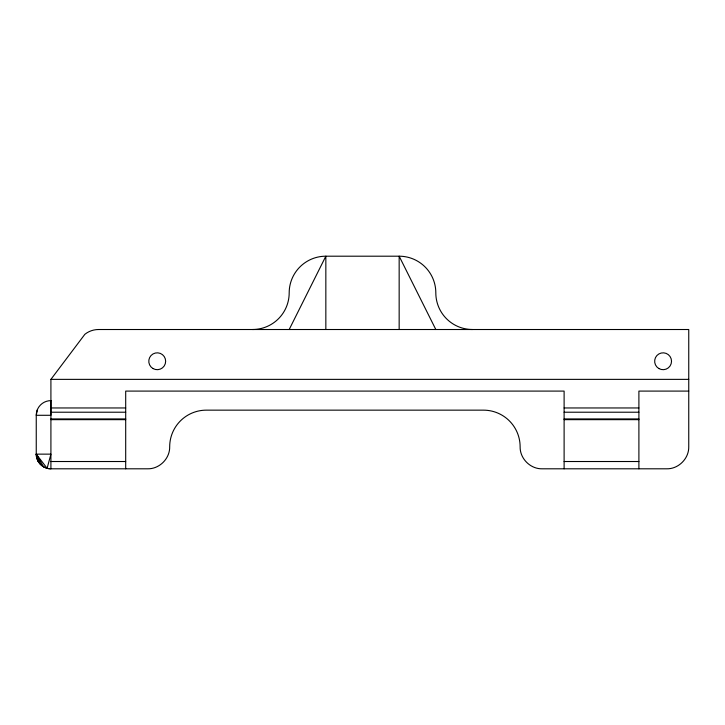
<?xml version="1.0" encoding="UTF-8"?>
<svg xmlns="http://www.w3.org/2000/svg" width="725" height="725" viewBox="0 0 725 725"><rect width="100%" height="100%" fill="white"/><g stroke="black" fill="none" stroke-linecap="round" stroke-linejoin="round"><path stroke-width="1.09" d="M37.365 409.679L36.25 415.289L36.25 454.14C36.205 461.988 43.065 468.858 50.913 468.803L147.692 468.803C159.446 469.057 169.931 458.572 169.686 446.808A36.658 36.658 0 0 1 206.344 410.151L483.466 410.151A36.658 36.658 0 0 1 520.124 446.808C519.879 458.572 530.365 469.057 542.119 468.803L666.755 468.803C678.509 469.057 688.995 458.572 688.75 446.808L688.75 329.513L98.564 329.513A21.995 21.995 0 0 0 84.852 334.307L50.913 379.365L50.913 468.803A14.663 14.663 0 0 1 36.25 454.14L50.913 454.14L47.116 468.305L36.25 454.14L38.217 461.472M289.184 329.513L325.842 256.197L399.158 256.197A36.658 36.658 0 0 1 435.816 292.855A36.658 36.658 0 0 0 472.473 329.513M50.913 379.365L688.75 379.365M688.75 391.092L638.897 391.092L638.897 468.803M50.913 407.958L125.697 407.958M564.113 407.958L638.897 407.958M50.913 412.217L125.697 412.217M564.113 412.217L638.897 412.217M50.913 418.932L125.697 418.932M564.113 418.932L638.897 418.932M50.913 419.657L125.697 419.657M564.113 419.657L638.897 419.657M50.913 461.517L125.697 461.517M564.113 461.517L638.897 461.517M43.582 466.846L36.25 454.14L40.546 464.507M435.816 329.513L399.158 256.197L399.158 329.513M564.113 468.803L564.113 391.092L125.697 391.092L125.697 468.803M325.842 329.513L325.842 256.197A36.658 36.658 0 0 0 289.184 292.855A36.658 36.658 0 0 1 252.527 329.513M50.913 400.626L50.913 415.289L36.25 415.289A14.663 14.663 0 0 1 50.913 400.626M153.002 368.554A8.428 8.428 0 0 0 165.653 361.249A8.428 8.428 0 0 0 153.002 353.954A8.428 8.428 0 0 0 153.002 368.554M658.871 368.554A8.428 8.428 0 0 0 671.522 361.249A8.428 8.428 0 0 0 658.871 353.954A8.428 8.428 0 0 0 658.871 368.554"/></g></svg>
